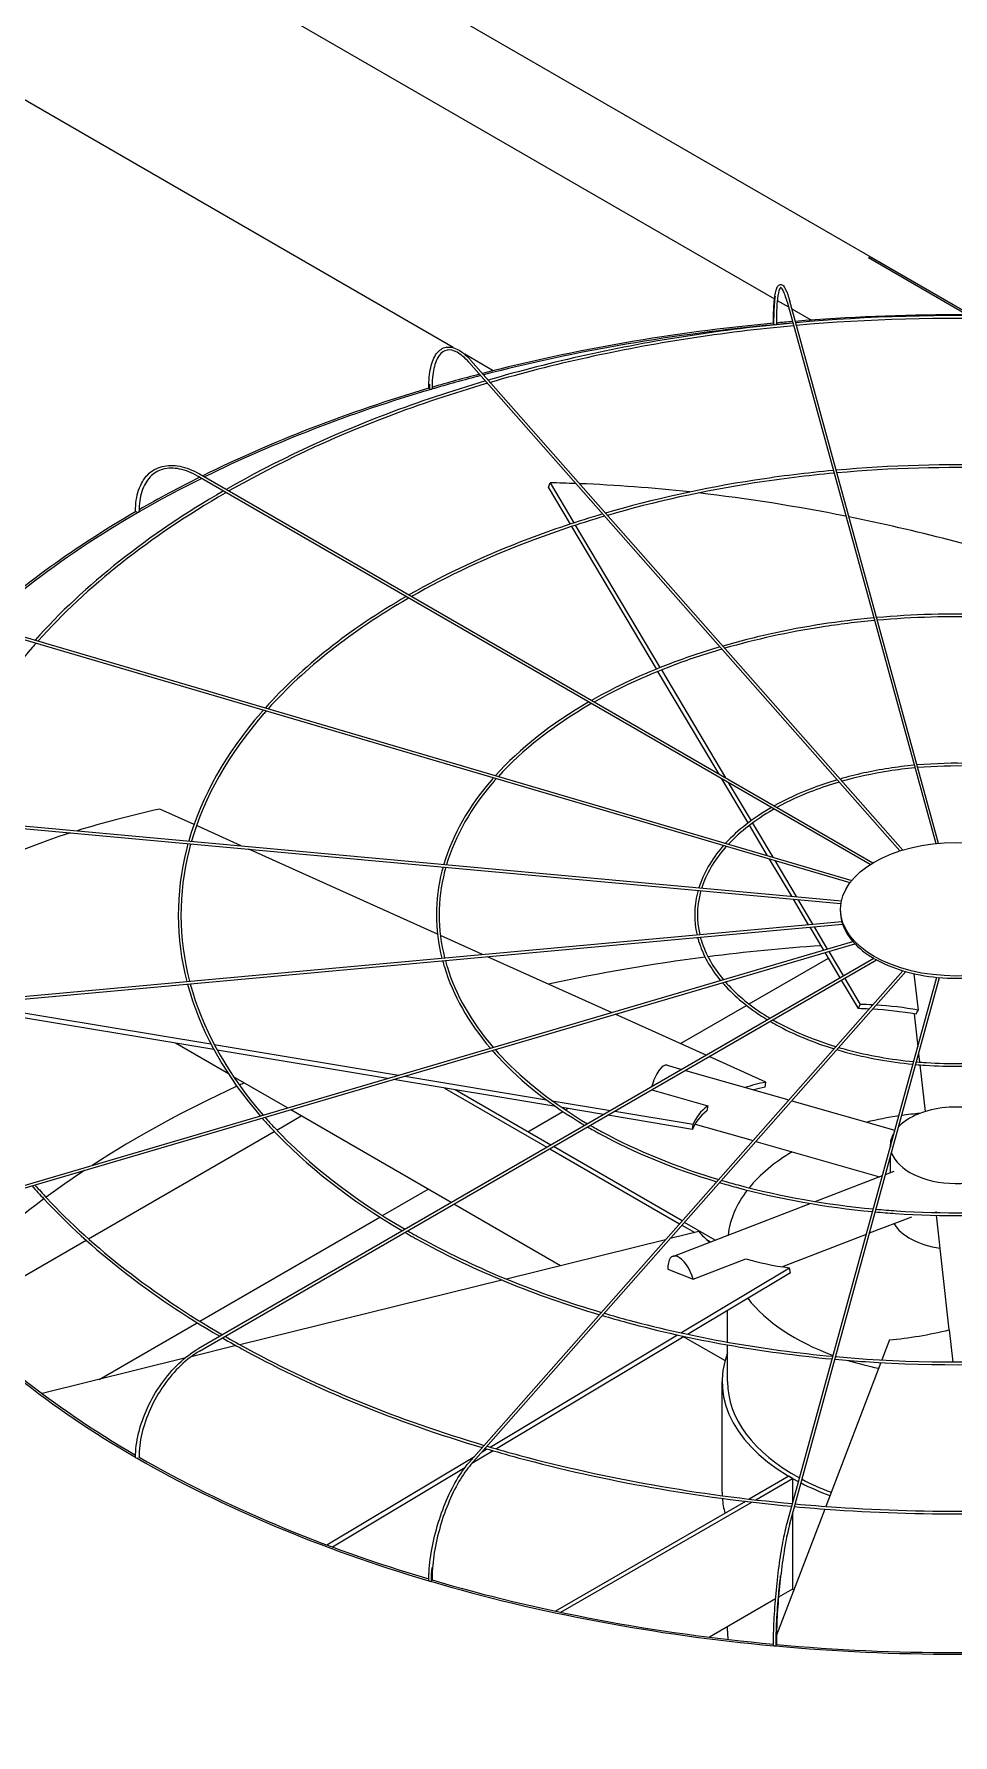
# Model space of a CAD drawing. Header units: millimetres. Extents: x -312439 to 477422, y -331570 to 212570.
# Drawn here: x 396200.3 to 396408.2, y 106368.8 to 106753.4 of the extents above; entities that cross this region are included whole.
import ezdxf

# ---------------------------------------------------------------- set-up
doc = ezdxf.new("R2010")
doc.units = ezdxf.units.MM

msp = doc.modelspace()

# ---------------------------------------------------------------- linework, layer by layer
at = {"color": 3, "linetype": 'Continuous', "lineweight": 0, "extrusion": (0, 0.816497, 0.57735)}
for p, q in [((396412.19, 106689.881), (396166.255, 106831.871)), ((396166.275, 106809.857), (396367.788, 106693.513)), ((396295.085, 106682.482), (396166.275, 106756.85))]:
    msp.add_line(p, q, dxfattribs=at)
at = {"color": 0, "linetype": 'Continuous', "lineweight": 0, "extrusion": (0, 0.816497, 0.57735)}
for p, q in [((396389.02, 106702.758), (396389.453, 106703.008)), ((396411.314, 106689.886), (396389.02, 106702.758)), ((396389.453, 106703.008), (396412.19, 106689.881)), ((396368.409, 106693.155), (396370.961, 106691.681)), ((396370.651, 106692.811), (396404.244, 106570.356)), ((396404.863, 106570.416), (396371.241, 106692.973)), ((396371.715, 106691.246), (396376.122, 106688.701)), ((396304.115, 106677.268), (396297.693, 106680.976)), ((396298.643, 106679.169), (396396.143, 106568.691)), ((396299.102, 106679.575), (396396.784, 106568.89)), ((396237.716, 106653.92), (396390.033, 106565.979)), ((396389.442, 106565.614), (396237.41, 106653.389)), ((396316.642, 106650.947), (396317.013, 106651.913)), ((396321.605, 106642.606), (396316.642, 106650.947)), ((396317.013, 106651.913), (396322.396, 106642.865)), ((396341.106, 106609.831), (396321.926, 106642.067)), ((396322.717, 106642.326), (396341.868, 106610.139)), ((396384.863, 106561.503), (396192.933, 106617.964)), ((396193.105, 106618.551), (396385.272, 106562.021)), ((396355.248, 106586.063), (396341.422, 106609.299)), ((396342.185, 106609.607), (396356.688, 106585.231)), ((396361.813, 106575.028), (396355.889, 106584.985)), ((396357.329, 106584.154), (396362.468, 106575.517)), ((396169.629, 106576.951), (396382.928, 106557.446)), ((396236.453, 106574.666), (396228.695, 106578.157)), ((396169.573, 106576.341), (396382.813, 106556.841)), ((396247.121, 106569.865), (396237.014, 106574.414)), ((396366.217, 106567.626), (396362.129, 106574.498)), ((396362.783, 106574.988), (396367.364, 106567.289)), ((396291.55, 106549.868), (396248.836, 106569.093)), ((396371.662, 106558.476), (396366.678, 106566.852)), ((396367.824, 106566.515), (396372.662, 106558.385)), ((396375.498, 106552.028), (396372.049, 106557.826)), ((396373.049, 106557.734), (396376.395, 106552.11)), ((396382.711, 106555.007), (396382.711, 106555.507)), ((396169.573, 106533.197), (396383.014, 106552.715)), ((396169.629, 106532.588), (396383.195, 106552.117)), ((396378.915, 106546.286), (396375.845, 106551.445)), ((396376.742, 106551.527), (396379.72, 106546.523)), ((396192.933, 106491.575), (396385.502, 106548.224)), ((396193.105, 106490.987), (396385.962, 106547.72)), ((396301.738, 106545.283), (396292.201, 106549.575)), ((396380.043, 106545.979), (396383.356, 106540.411)), ((396390.264, 106544.399), (396237.41, 106456.149)), ((396237.716, 106455.619), (396390.883, 106544.049)), ((396330.896, 106532.16), (396302.874, 106544.772)), ((396362.016, 106534.11), (396379.986, 106544.485)), ((396382.652, 106540.005), (396379.238, 106545.743)), ((396298.643, 106430.369), (396396.819, 106541.614)), ((396299.102, 106429.964), (396397.47, 106541.426)), ((396370.651, 106416.727), (396404.504, 106540.132)), ((396371.241, 106416.565), (396405.124, 106540.076)), ((396386.796, 106533.039), (396382.965, 106539.478)), ((396383.669, 106539.885), (396387.167, 106534.006)), ((396400.32, 106532.731), (396399.407, 106540.94)), ((396240.958, 106523.781), (396181.526, 106533.676)), ((396186.072, 106534.091), (396240.276, 106525.067)), ((396352.345, 106522.507), (396331.754, 106531.774)), ((396346.486, 106525.144), (396361.442, 106533.779)), ((396386.796, 106533.039), (396387.167, 106534.006)), ((396399.376, 106531.86), (396400.201, 106524.443)), ((396244.222, 106518.318), (396232.249, 106525.231)), ((396241.033, 106524.941), (396282.748, 106517.996)), ((396280.202, 106517.247), (396241.726, 106523.653)), ((396400.384, 106522.796), (396400.588, 106520.955)), ((396343.466, 106520.268), (396346.812, 106519.312)), ((396347.631, 106519.078), (396371.031, 106512.393)), ((396365.817, 106516.443), (396353.033, 106522.197)), ((396400.657, 106520.335), (396401.832, 106509.769)), ((396257.596, 106510.597), (396245.414, 106517.63)), ((396318.282, 106510.907), (396281.588, 106517.016)), ((396284.134, 106517.765), (396316.163, 106512.433)), ((396293.104, 106515.099), (396316.309, 106501.702)), ((396365.653, 106515.298), (396365.817, 106516.443)), ((396317.175, 106502.202), (396295.538, 106514.694)), ((396317.506, 106512.209), (396330.703, 106510.012)), ((396340.063, 106514.708), (396352.685, 106511.102)), ((396371.684, 106512.207), (396395.015, 106505.541)), ((396255.153, 106505.597), (396260.704, 106508.802)), ((396294.656, 106489.2), (396258.328, 106510.174)), ((396311.962, 106505.212), (396319.905, 106509.797)), ((396329.127, 106509.102), (396319.706, 106510.67)), ((396320.497, 106510.139), (396321.034, 106510.449)), ((396349.238, 106505.754), (396330.078, 106508.944)), ((396331.654, 106509.854), (396349.402, 106506.899)), ((396212.586, 106481.021), (396254.607, 106505.282)), ((396349.238, 106505.754), (396349.402, 106506.899)), ((396349.803, 106506.96), (396362.928, 106503.211)), ((396316.922, 106501.348), (396346.31, 106484.381)), ((396346.894, 106485.043), (396317.788, 106501.848)), ((396363.58, 106503.024), (396391.535, 106495.038)), ((396393.97, 106502.16), (396393.97, 106501.731)), ((396392.915, 106495.569), (396394.859, 106496.317)), ((396393.97, 106499.416), (396393.97, 106495.975)), ((396279.115, 106486.247), (396289.443, 106492.21)), ((396376.976, 106489.438), (396392.205, 106495.296)), ((396319.37, 106474.931), (396295.268, 106488.846)), ((396344.752, 106477.043), (396375.849, 106489.005)), ((396237.778, 106462.381), (396278.517, 106485.902)), ((396354.354, 106480.737), (396347.436, 106484.731)), ((396389.282, 106482.327), (396398.828, 106485.999)), ((396404.371, 106486.936), (396404.344, 106487.178)), ((396407.319, 106460.421), (396404.439, 106486.322)), ((396181.998, 106463.361), (396212.028, 106480.699)), ((396343.136, 106480.785), (396307.12, 106471.914)), ((396350.66, 106482.638), (396344.18, 106481.042)), ((396346.851, 106484.068), (396349.726, 106482.408)), ((396352.361, 106480.887), (396353.314, 106480.337)), ((396369.455, 106474.7), (396388.572, 106482.054)), ((396343.683, 106474.15), (396349.379, 106471.881)), ((396346.59, 106459.743), (396371.181, 106474.463)), ((396371.387, 106473.332), (396348.13, 106459.41)), ((396349.379, 106471.881), (396361.311, 106476.471)), ((396371.387, 106473.332), (396371.181, 106474.463)), ((396306.115, 106471.666), (396246.846, 106457.067)), ((396214.977, 106449.217), (396237.176, 106462.034)), ((396357.146, 106457.65), (396357.146, 106464.807)), ((396303.447, 106433.919), (396345.824, 106459.285)), ((396347.359, 106458.949), (396304.861, 106433.511)), ((396356.561, 106453.459), (396347.208, 106458.859)), ((396393.788, 106458.157), (396392.049, 106453.619)), ((396407.319, 106460.421), (396408.127, 106453.155)), ((396234.334, 106453.985), (396202.074, 106446.039)), ((396245.973, 106456.852), (396235.78, 106454.341)), ((396357.146, 106448.718), (396357.146, 106457.028)), ((396391.819, 106453.018), (396379.364, 106420.51)), ((396355.921, 106423.715), (396355.921, 106448.718)), ((396266.504, 106411.806), (396299.904, 106431.798)), ((396304.142, 106433.08), (396299.289, 106430.175)), ((396301.636, 106432.835), (396302.731, 106433.49)), ((396297.716, 106429.234), (396267.796, 106411.325)), ((396371.021, 106427.322), (396362.079, 106422.16)), ((396363.522, 106421.992), (396371.887, 106426.822)), ((396371.887, 106426.822), (396371.021, 106427.322)), ((396371.887, 106426.822), (396371.887, 106421.233)), ((396361.193, 106421.648), (396318.207, 106396.83)), ((396319.475, 106396.562), (396362.631, 106421.478)), ((396379.136, 106419.913), (396368.214, 106391.406)), ((396371.887, 106418.918), (396371.887, 106401.819)), ((396371.887, 106401.819), (396368.684, 106399.969)), ((396368.018, 106399.585), (396353.048, 106390.942)), ((396357.146, 106392.322), (396357.146, 106393.308)), ((396367.536, 106389.636), (396367.433, 106389.368))]:
    msp.add_line(p, q, dxfattribs=at)
at = {"color": 0, "linetype": 'Continuous', "lineweight": 0}
for centre, major_axis, ratio, start_param, end_param in [((396408.946, 106538.496), (-262.225, 0), 0.5773503, 4.8542575, 4.8684283), ((396408.946, 106538.496), (-262.225, 0), 0.5773503, 4.5737285, 4.8518651), ((396408.946, 106538.496), (-262.225, 0), 0.5773503, 4.8709744, 5.1337903), ((396408.946, 106538.496), (-261.613, 0), 0.5773503, 4.8702538, 5.1336735), ((396367.84, 106688.003), (0.306, 0), 0.5773503, 3.1415927, 3.7072911), ((396367.888, 106687.829), (0.306, 0.001), 0.5647458, 3.2969897, 4.867786), ((396367.888, 106687.829), (0.306, 0.001), 0.5647458, 4.867786, 6.2831853), ((396408.946, 106538.496), (-261.613, 0), 0.5773503, 4.8601846, 4.8693633), ((396408.946, 106538.496), (-262.225, 0), 0.5773503, 5.1849758, 5.420347), ((396408.946, 106538.496), (-261.613, 0), 0.5773503, 5.183912, 5.4201653), ((396289.859, 106673.375), (0.306, 0), 0.5773503, 3.1415927, 4.134446), ((396289.998, 106673.217), (0.306, 0.003), 0.5659728, 3.6079382, 5.1787345), ((396289.998, 106673.217), (0.306, 0.003), 0.5659728, 5.1787345, 6.2831853), ((396408.946, 106538.496), (-261.613, 0), 0.5773503, 5.1364588, 5.1836819), ((396408.946, 106538.496), (-262.225, 0), 0.5773503, 5.1365691, 5.1818933), ((396408.946, 106538.496), (-261.613, 0), 0.5773503, 5.4234857, 5.718128), ((396408.946, 106538.496), (-262.225, 0), 0.5773503, 5.4236595, 5.4949761), ((396409.316, 106496.78), (-236.033, 90.421), 0.5343599, 5.2814302, 5.3074736), ((396409.316, 106496.78), (-236.033, 90.421), 0.5343599, 5.1688261, 5.2776752), ((396409.316, 106496.78), (-236.033, 90.421), 0.5343599, 5.0198116, 5.1604272), ((396408.946, 106538.496), (-262.225, 0), 0.5773503, 5.4989549, 5.7196003), ((396223.524, 106645.549), (0.306, 0), 0.5773503, 3.1415927, 4.450555), ((396223.741, 106645.424), (0.306, 0.004), 0.5683066, 3.9193388, 5.4901351), ((396223.741, 106645.424), (0.306, 0.004), 0.5683066, 5.4901351, 6.2831853), ((396409.316, 106496.78), (-236.033, 90.421), 0.5343599, 4.8289255, 5.0170065), ((396409.11, 106496.958), (-250.189, 35.961), 0.3284711, 5.5638228, 5.6785471), ((396409.11, 106496.958), (-250.189, 35.961), 0.3284711, 5.6885713, 5.965771), ((396408.837, 106555.007), (-26.126, 0), 0.5773503, 0, 0.1535113), ((396408.837, 106555.007), (-26.126, 0), 0.5773503, 0.160648, 0.4676706), ((396408.946, 106397.256), (-261.613, 0), 0.5773503, 4.8296672, 4.9289778), ((396408.837, 106555.007), (-26.126, 0), 0.5773503, 0.4748072, 0.7818298), ((396408.946, 106397.256), (-261.613, 0), 0.5773503, 4.9315023, 5.0730373), ((396408.837, 106555.007), (-26.126, 0), 0.5773503, 0.7889665, 1.0959891), ((396408.837, 106555.007), (-26.126, 0), 0.5773503, 1.1031258, 1.4101484), ((396408.837, 106555.007), (-26.126, 0), 0.5773503, 1.417285, 1.7243076), ((396408.946, 106495.813), (-56.639, 21.698), 0.5343599, 5.2632147, 5.3074736), ((396409.316, 106496.78), (56.639, -21.698), 0.5343599, 2.113134, 2.1658809), ((396408.946, 106495.813), (-56.639, 21.698), 0.5343599, 5.0728277, 5.2488944), ((396409.316, 106496.78), (56.639, -21.698), 0.5343599, 1.92896, 2.0989228), ((396341.948, 106514.953), (1.518, 5.315), 0.3621096, 0, 1.5955332), ((396408.946, 106397.256), (-261.613, 0), 0.5773503, 5.3840325, 5.5566031), ((396408.946, 106397.256), (-261.613, 0), 0.5773503, 5.3759613, 5.381266), ((396409.11, 106496.958), (-60.036, 8.629), 0.3284711, 5.5638228, 5.6832782), ((396408.946, 106495.813), (-60.036, 8.629), 0.3284711, 5.5638228, 5.6281345), ((396408.946, 106495.813), (-60.036, 8.629), 0.3284711, 5.9809914, 6.2156373), ((396409.11, 106496.958), (-60.036, 8.629), 0.3284711, 5.9787164, 6.2156373), ((396408.946, 106479.848), (-51.8, 0), 0.5773503, 4.9668384, 5.1151413), ((396408.946, 106502.16), (-14.976, 0), 0.5773503, 5.4977871, 5.7722245), ((396408.946, 106479.848), (-51.8, 0), 0.5773503, 4.8725497, 4.9536635), ((396408.946, 106502.16), (-14.976, 0), 0.5773503, 3.6916997, 5.4977871), ((396408.946, 106502.16), (-14.976, 0), 0.5773503, 5.9253681, 6.3268432), ((396408.946, 106479.848), (-51.8, 0), 0.5773503, 5.5125312, 5.8454489), ((396408.946, 106502.16), (-14.976, 0), 0.5773503, 0.1968015, 2.9056449), ((396408.946, 106397.256), (-261.613, 0), 0.5773503, 5.5668053, 5.6187776), ((396408.946, 106479.848), (-51.8, 0), 0.5773503, 5.864801, 6.2160224), ((396408.946, 106397.256), (-261.613, 0), 0.5773503, 5.6218563, 5.7966666), ((396408.946, 106487.253), (-14.976, 0), 0.5773503, 0.3310244, 1.3226651), ((396408.74, 106496.944), (-59.674, -10.853), 0.3443205, 0.1772511, 0.3142745), ((396346.736, 106471.884), (-1.984, 5.159), 0.4527097, 4.5393785, 7.2340672), ((396408.74, 106496.944), (-59.674, -10.853), 0.3443205, 0.5921448, 0.8290657), ((396408.946, 106538.496), (-262.225, 0), 0.5773503, 0.4717795, 0.7837457), ((396408.946, 106538.496), (-261.613, 0), 0.5773503, 0.4715588, 0.781436), ((396408.946, 106479.848), (-51.8, 0), 0.5773503, 0.4237953, 1.0021877), ((396408.575, 106496.752), (-56.425, -22.248), 0.5660586, 1.0925617, 1.3294826), ((396408.946, 106448.718), (-53.025, 0), 0.5773503, 6.0678252, 7.1147249), ((396408.946, 106479.848), (-51.8, 0), 0.5773503, 1.0153625, 1.0203014), ((396408.946, 106479.848), (-51.8, 0), 0.5773503, 1.0757224, 1.2236785), ((396408.946, 106448.718), (-51.8, 0), 0.5773503, 0, 0.8158921), ((396223.524, 106431.568), (0.306, 0), 0.5773503, 3.1415927, 6.0213513), ((396408.946, 106538.496), (-262.225, 0), 0.5773503, 0.7858257, 1.0981183), ((396223.741, 106431.693), (0.306, 0.004), 0.5862544, 5.4898935, 6.2831853), ((396408.946, 106538.496), (-261.613, 0), 0.5773503, 0.7858227, 1.096892), ((396408.946, 106448.718), (-51.8, 0), 0.5773503, 0.8304704, 0.9913861), ((396408.946, 106423.715), (-53.025, 0), 0.5773503, 0, 0.0255506), ((396408.946, 106448.718), (-53.025, 0), 0.5773503, 0.8456372, 1.0001122), ((396408.946, 106423.715), (-53.025, 0), 0.5773503, 0.0459168, 0.1554998), ((396289.859, 106403.743), (-0.306, 0), 0.5773503, 0, 3.1415927), ((396408.946, 106538.496), (-262.225, 0), 0.5773503, 1.0998851, 1.4125333), ((396289.998, 106403.9), (-0.306, -0.003), 0.5885883, 2.6652649, 3.1415927), ((396408.946, 106538.496), (-261.613, 0), 0.5773503, 1.1000981, 1.4118355), ((396408.946, 106423.715), (-53.025, 0), 0.5773503, 0.7969487, 0.8037884), ((396408.946, 106392.322), (-51.8, 0), 0.5773503, 0, 0.0632109), ((396367.84, 106389.114), (-0.306, 0), 0.5773503, 0, 3.1415927), ((396408.946, 106538.496), (-262.225, 0), 0.5773503, 1.4139544, 1.727034), ((396367.888, 106389.289), (-0.306, -0.001), 0.5898153, 2.9827557, 3.1415927), ((396408.946, 106538.496), (-261.613, 0), 0.5773503, 1.41439, 1.726367)]:
    msp.add_ellipse(centre, major_axis=major_axis, ratio=ratio, start_param=start_param, end_param=end_param, dxfattribs=at)
msp.add_ellipse((396408.837, 106555.507), major_axis=(-26.126, 0), ratio=0.5773503, dxfattribs=at)
at = {"color": 3, "linetype": 'Continuous', "lineweight": 0}
msp.add_ellipse((396408.946, 106397.756), major_axis=(-262.225, 0), ratio=0.5773503, start_param=0, end_param=2.3561945, dxfattribs=at)
at = {"color": 0, "linetype": 'Continuous', "lineweight": 0}
for points, knots in [([(396367.534, 106688.003), (396367.534, 106689.707), (396367.586, 106691.224), (396367.788, 106693.743), (396367.938, 106694.742), (396368.34, 106696.164), (396368.565, 106696.679), (396369.35, 106696.794), (396369.599, 106696.647), (396370.15, 106696.061), (396370.457, 106695.407), (396370.937, 106694.025), (396371.089, 106693.527), (396371.241, 106692.973)], [4.712389, 4.712389, 4.712389, 4.712389, 5.0265482, 5.0265482, 5.3407075, 5.3407075, 5.6548668, 5.6548668, 5.8236028, 5.8236028, 6.1377621, 6.1377621, 6.2831853, 6.2831853, 6.2831853, 6.2831853]), ([(396370.651, 106692.811), (396370.332, 106693.972), (396370.013, 106694.863), (396369.457, 106695.944), (396369.208, 106696.094), (396369.181, 106696.094), (396368.976, 106695.945), (396368.624, 106694.78), (396368.48, 106693.93), (396368.269, 106691.687), (396368.207, 106690.257), (396368.194, 106688.369), (396368.194, 106688.101), (396368.194, 106687.83)], [0, 0, 0, 0, 0.3152669, 0.3152669, 0.6094726, 0.6094726, 0.9267406, 0.9267406, 1.2208373, 1.2208373, 1.5356304, 1.5356304, 1.5863402, 1.5863402, 1.5863402, 1.5863402]), ([(396367.916, 106694.139), (396367.907, 106694.079), (396367.898, 106694.017), (396367.746, 106692.93), (396367.652, 106691.627), (396367.589, 106689.389), (396367.58, 106688.629), (396367.582, 106687.829)], [1.10131175, 1.10131175, 1.10131175, 1.10131175, 1.12076762, 1.12076762, 1.43803566, 1.43803566, 1.5863026, 1.5863026, 1.5863026, 1.5863026]), ([(396445.095, 106688.093), (396437.6, 106688.771), (396430.048, 106689.239), (396405.82, 106690.054), (396389.062, 106689.584), (396372.58, 106688.093)], [5.342386, 5.342386, 5.342386, 5.342386, 5.43953692, 5.43953692, 5.65318828, 5.65318828, 5.65318828, 5.65318828]), ([(396444.93, 106687.493), (396437.412, 106688.171), (396429.836, 106688.637), (396405.718, 106689.436), (396389.095, 106688.967), (396372.745, 106687.493)], [5.34285963, 5.34285963, 5.34285963, 5.34285963, 5.44045758, 5.44045758, 5.65271466, 5.65271466, 5.65271466, 5.65271466]), ([(396371.961, 106688.037), (396363.954, 106687.3), (396356.013, 106686.323), (396332.586, 106682.697), (396317.424, 106679.349), (396303.018, 106675.138)], [5.65586592, 5.65586592, 5.65586592, 5.65586592, 5.75969853, 5.75969853, 5.96646224, 5.96646224, 5.96646224, 5.96646224]), ([(396372.125, 106687.437), (396364.048, 106686.696), (396356.038, 106685.71), (396332.717, 106682.092), (396317.721, 106678.784), (396303.465, 106674.63)], [5.65539644, 5.65539644, 5.65539644, 5.65539644, 5.76029586, 5.76029586, 5.96514032, 5.96514032, 5.96514032, 5.96514032]), ([(396289.553, 106673.375), (396289.553, 106675.09), (396289.703, 106676.639), (396290.3, 106679.265), (396290.745, 106680.343), (396291.925, 106681.928), (396292.674, 106682.434), (396294.315, 106682.718), (396295.174, 106682.545), (396296.987, 106681.625), (396297.952, 106680.839), (396298.976, 106679.716), (396299.039, 106679.646), (396299.102, 106679.575)], [4.712389, 4.712389, 4.712389, 4.712389, 5.0265482, 5.0265482, 5.3407075, 5.3407075, 5.6548668, 5.6548668, 5.9484515, 5.9484515, 6.2626108, 6.2626108, 6.2831853, 6.2831853, 6.2831853, 6.2831853]), ([(396298.643, 106679.169), (396297.729, 106680.205), (396296.821, 106680.971), (396295.138, 106681.893), (396294.372, 106682.049), (396293.03, 106681.814), (396292.433, 106681.42), (396291.406, 106680.022), (396290.99, 106679.017), (396290.437, 106676.514), (396290.298, 106675.023), (396290.304, 106673.316), (396290.304, 106673.268), (396290.304, 106673.22)], [0, 0, 0, 0, 0.3146448, 0.3146448, 0.6289116, 0.6289116, 0.9461796, 0.9461796, 1.2634477, 1.2634477, 1.5772832, 1.5772832, 1.5863402, 1.5863402, 1.5863402, 1.5863402]), ([(396302.369, 106674.947), (396294.695, 106672.687), (396287.238, 106670.182), (396267.005, 106662.494), (396254.828, 106656.786), (396243.751, 106650.435)], [5.96956861, 5.96956861, 5.96956861, 5.96956861, 6.07987049, 6.07987049, 6.27966483, 6.27966483, 6.27966483, 6.27966483]), ([(396302.816, 106674.44), (396295.043, 106672.158), (396287.492, 106669.625), (396267.341, 106661.964), (396255.315, 106656.335), (396244.365, 106650.081)], [5.96825255, 5.96825255, 5.96825255, 5.96825255, 6.08012371, 6.08012371, 6.27780239, 6.27780239, 6.27780239, 6.27780239]), ([(396289.701, 106674.229), (396289.696, 106674.025), (396289.692, 106673.818), (396289.691, 106673.479), (396289.691, 106673.348), (396289.692, 106673.216)], [7.805980691, 7.805980691, 7.805980691, 7.805980691, 7.845140151, 7.845140151, 7.869416781, 7.869416781, 7.869416781, 7.869416781]), ([(396223.218, 106645.549), (396223.218, 106647.275), (396223.454, 106648.87), (396224.388, 106651.649), (396225.086, 106652.833), (396226.885, 106654.653), (396227.984, 106655.289), (396230.451, 106655.94), (396231.818, 106655.957), (396234.683, 106655.388), (396236.182, 106654.8), (396237.69, 106653.935), (396237.703, 106653.927), (396237.716, 106653.92)], [0, 0, 0, 0, 0.3141593, 0.3141593, 0.6283185, 0.6283185, 0.9411039, 0.9411039, 1.2538555, 1.2538555, 1.5680148, 1.5680148, 1.5707963, 1.5707963, 1.5707963, 1.5707963]), ([(396237.41, 106653.389), (396235.972, 106654.219), (396234.541, 106654.78), (396231.841, 106655.315), (396230.574, 106655.29), (396228.323, 106654.676), (396227.337, 106654.089), (396225.714, 106652.395), (396225.078, 106651.287), (396224.233, 106648.639), (396224.025, 106647.102), (396224.047, 106645.428)], [4.712389, 4.712389, 4.712389, 4.712389, 5.029657, 5.029657, 5.3469251, 5.3469251, 5.6641931, 5.6641931, 5.9814611, 5.9814611, 6.2987292, 6.2987292, 6.2987292, 6.2987292]), ([(396381.103, 106654.709), (396375.118, 106654.157), (396369.182, 106653.426), (396351.666, 106650.716), (396340.328, 106648.216), (396329.551, 106645.073)], [5.65618024, 5.65618024, 5.65618024, 5.65618024, 5.75959703, 5.75959703, 5.96555925, 5.96555925, 5.96555925, 5.96555925]), ([(396381.268, 106654.109), (396375.212, 106653.553), (396369.207, 106652.813), (396351.797, 106650.111), (396340.625, 106647.651), (396329.998, 106644.565)], [5.6555551, 5.6555551, 5.6555551, 5.6555551, 5.760393, 5.760393, 5.9637948, 5.9637948, 5.9637948, 5.9637948]), ([(396435.952, 106654.765), (396430.368, 106655.268), (396424.742, 106655.616), (396406.625, 106656.228), (396394.071, 106655.878), (396381.723, 106654.765)], [5.34296141, 5.34296141, 5.34296141, 5.34296141, 5.43938168, 5.43938168, 5.65261288, 5.65261288, 5.65261288, 5.65261288]), ([(396435.787, 106654.165), (396430.18, 106654.668), (396424.531, 106655.014), (396406.522, 106655.609), (396394.104, 106655.261), (396381.888, 106654.165)], [5.34359392, 5.34359392, 5.34359392, 5.34359392, 5.44060854, 5.44060854, 5.65198037, 5.65198037, 5.65198037, 5.65198037]), ([(396328.902, 106644.883), (396323.151, 106643.188), (396317.562, 106641.311), (396302.441, 106635.566), (396293.351, 106631.31), (396285.075, 106626.577)], [5.96969757, 5.96969757, 5.96969757, 5.96969757, 6.07982614, 6.07982614, 6.27841616, 6.27841616, 6.27841616, 6.27841616]), ([(396329.349, 106644.376), (396323.499, 106642.659), (396317.816, 106640.753), (396302.777, 106635.035), (396293.838, 106630.859), (396285.689, 106626.223)], [5.96794353, 5.96794353, 5.96794353, 5.96794353, 6.08016355, 6.08016355, 6.27592849, 6.27592849, 6.27592849, 6.27592849]), ([(396390.243, 106621.392), (396386.28, 106621.025), (396382.35, 106620.54), (396370.743, 106618.746), (396363.225, 106617.094), (396356.075, 106615.017)], [5.65683386, 5.65683386, 5.65683386, 5.65683386, 5.75939254, 5.75939254, 5.96383461, 5.96383461, 5.96383461, 5.96383461]), ([(396390.408, 106620.792), (396386.374, 106620.421), (396382.375, 106619.927), (396370.874, 106618.141), (396363.522, 106616.528), (396356.524, 106614.509)], [5.65589869, 5.65589869, 5.65589869, 5.65589869, 5.76058509, 5.76058509, 5.96118261, 5.96118261, 5.96118261, 5.96118261]), ([(396426.812, 106621.448), (396423.138, 106621.777), (396419.438, 106622.005), (396407.428, 106622.412), (396399.078, 106622.183), (396390.863, 106621.448)], [5.34408303, 5.34408303, 5.34408303, 5.34408303, 5.43906993, 5.43906993, 5.65149126, 5.65149126, 5.65149126, 5.65149126]), ([(396426.647, 106620.848), (396422.95, 106621.177), (396419.226, 106621.403), (396407.326, 106621.794), (396399.111, 106621.567), (396391.028, 106620.848)], [5.34503474, 5.34503474, 5.34503474, 5.34503474, 5.44090812, 5.44090812, 5.65053954, 5.65053954, 5.65053954, 5.65053954]), ([(396200.722, 106615.672), (396200.449, 106615.365), (396200.179, 106615.057), (396189.347, 106602.611), (396181.993, 106589.555), (396178.172, 106576.169)], [0.31209175, 0.31209175, 0.31209175, 0.31209175, 0.31977769, 0.31977769, 0.62202139, 0.62202139, 0.62202139, 0.62202139]), ([(396355.426, 106614.827), (396351.602, 106613.699), (396347.884, 106612.45), (396337.873, 106608.647), (396331.866, 106605.842), (396326.389, 106602.725)], [5.97003164, 5.97003164, 5.97003164, 5.97003164, 6.07973571, 6.07973571, 6.27604568, 6.27604568, 6.27604568, 6.27604568]), ([(396355.874, 106614.32), (396351.949, 106613.17), (396348.138, 106611.893), (396338.209, 106608.117), (396332.353, 106605.391), (396327.004, 106602.369)], [5.96740299, 5.96740299, 5.96740299, 5.96740299, 6.08024114, 6.08024114, 6.27230164, 6.27230164, 6.27230164, 6.27230164]), ([(396252.139, 106600.547), (396251.963, 106600.347), (396251.787, 106600.147), (396243.693, 106590.835), (396238.158, 106581.023), (396235.262, 106570.949)], [0.31368489, 0.31368489, 0.31368489, 0.31368489, 0.32029533, 0.32029533, 0.62093354, 0.62093354, 0.62093354, 0.62093354]), ([(396252.788, 106600.356), (396252.564, 106600.104), (396252.342, 106599.851), (396244.256, 106590.562), (396238.765, 106580.85), (396235.883, 106570.892)], [0.31130083, 0.31130083, 0.31130083, 0.31130083, 0.31970361, 0.31970361, 0.61980435, 0.61980435, 0.61980435, 0.61980435]), ([(396417.672, 106588.131), (396415.909, 106588.285), (396414.134, 106588.393), (396408.233, 106588.597), (396404.085, 106588.488), (396400.003, 106588.131)], [5.34742678, 5.34742678, 5.34742678, 5.34742678, 5.43812478, 5.43812478, 5.64814751, 5.64814751, 5.64814751, 5.64814751]), ([(396304.197, 106585.233), (396304.072, 106585.091), (396303.948, 106584.95), (396298.599, 106578.794), (396294.925, 106572.322), (396292.97, 106565.672)], [0.31344956, 0.31344956, 0.31344956, 0.31344956, 0.32044212, 0.32044212, 0.61727915, 0.61727915, 0.61727915, 0.61727915]), ([(396304.846, 106585.042), (396304.674, 106584.848), (396304.503, 106584.654), (396299.163, 106578.522), (396295.533, 106572.149), (396293.592, 106565.615)], [0.30986952, 0.30986952, 0.30986952, 0.30986952, 0.31955549, 0.31955549, 0.6155298, 0.6155298, 0.6155298, 0.6155298]), ([(396381.951, 106584.772), (396380.052, 106584.21), (396378.206, 106583.589), (396373.306, 106581.729), (396370.382, 106580.374), (396367.704, 106578.871)], [5.97102709, 5.97102709, 5.97102709, 5.97102709, 6.0794509, 6.0794509, 6.26898955, 6.26898955, 6.26898955, 6.26898955]), ([(396399.383, 106588.075), (396397.443, 106587.893), (396395.518, 106587.655), (396389.821, 106586.776), (396386.124, 106585.971), (396382.601, 106584.961)], [5.65878241, 5.65878241, 5.65878241, 5.65878241, 5.75876753, 5.75876753, 5.95869527, 5.95869527, 5.95869527, 5.95869527]), ([(396399.548, 106587.475), (396397.537, 106587.289), (396395.543, 106587.042), (396389.952, 106586.172), (396386.421, 106585.405), (396383.05, 106584.452)], [5.65692719, 5.65692719, 5.65692719, 5.65692719, 5.76114351, 5.76114351, 5.95335964, 5.95335964, 5.95335964, 5.95335964]), ([(396417.507, 106587.531), (396415.721, 106587.685), (396413.922, 106587.791), (396408.13, 106587.979), (396404.118, 106587.872), (396400.167, 106587.531)], [5.34934775, 5.34934775, 5.34934775, 5.34934775, 5.44178794, 5.44178794, 5.64622654, 5.64622654, 5.64622654, 5.64622654]), ([(396382.398, 106584.265), (396380.4, 106583.682), (396378.46, 106583.032), (396373.642, 106581.199), (396370.87, 106579.923), (396368.322, 106578.514)], [5.96578422, 5.96578422, 5.96578422, 5.96578422, 6.08045705, 6.08045705, 6.26142742, 6.26142742, 6.26142742, 6.26142742]), ([(396235.092, 106570.349), (396234.967, 106569.898), (396234.848, 106569.446), (396232.236, 106559.121), (396232.267, 106549.031), (396234.826, 106539.164)], [0.62689443, 0.62689443, 0.62689443, 0.62689443, 0.64035432, 0.64035432, 0.93404611, 0.93404611, 0.93404611, 0.93404611]), ([(396235.712, 106570.293), (396235.584, 106569.834), (396235.462, 106569.374), (396232.845, 106559.084), (396232.879, 106549.046), (396235.444, 106539.221)], [0.62582334, 0.62582334, 0.62582334, 0.62582334, 0.63964072, 0.63964072, 0.93502054, 0.93502054, 0.93502054, 0.93502054]), ([(396356.254, 106569.919), (396356.181, 106569.836), (396356.108, 106569.753), (396353.505, 106566.754), (396351.694, 106563.62), (396350.684, 106560.394)], [0.31275087, 0.31275087, 0.31275087, 0.31275087, 0.32087906, 0.32087906, 0.60646372, 0.60646372, 0.60646372, 0.60646372]), ([(396356.905, 106569.727), (396356.783, 106569.593), (396356.663, 106569.457), (396354.07, 106566.483), (396352.304, 106563.447), (396351.308, 106560.337)], [0.30556743, 0.30556743, 0.30556743, 0.30556743, 0.31911145, 0.31911145, 0.60263629, 0.60263629, 0.60263629, 0.60263629]), ([(396292.799, 106565.073), (396292.709, 106564.751), (396292.624, 106564.429), (396290.898, 106557.599), (396290.896, 106550.949), (396292.536, 106544.442)], [0.62618978, 0.62618978, 0.62618978, 0.62618978, 0.64052907, 0.64052907, 0.92987427, 0.92987427, 0.92987427, 0.92987427]), ([(396293.419, 106565.016), (396293.326, 106564.687), (396293.238, 106564.357), (396291.508, 106557.562), (396291.508, 106550.964), (396293.153, 106544.498)], [0.62457061, 0.62457061, 0.62457061, 0.62457061, 0.6394598, 0.6394598, 0.93127617, 0.93127617, 0.93127617, 0.93127617]), ([(396350.506, 106559.796), (396350.451, 106559.604), (396350.4, 106559.412), (396349.561, 106556.077), (396349.527, 106552.867), (396350.251, 106549.719)], [0.62410482, 0.62410482, 0.62410482, 0.62410482, 0.64104385, 0.64104385, 0.91753144, 0.91753144, 0.91753144, 0.91753144]), ([(396351.126, 106559.739), (396351.069, 106559.54), (396351.015, 106559.34), (396350.171, 106556.04), (396350.139, 106552.881), (396350.867, 106549.776)], [0.62079185, 0.62079185, 0.62079185, 0.62079185, 0.63891194, 0.63891194, 0.91997787, 0.91997787, 0.91997787, 0.91997787]), ([(396350.399, 106549.118), (396350.468, 106548.854), (396350.542, 106548.59), (396351.557, 106545.238), (396353.225, 106542.231), (396355.558, 106539.415)], [0.93516687, 0.93516687, 0.93516687, 0.93516687, 0.95843835, 0.95843835, 1.2316048, 1.2316048, 1.2316048, 1.2316048]), ([(396351.018, 106549.174), (396351.086, 106548.916), (396351.16, 106548.658), (396352.177, 106545.362), (396353.849, 106542.392), (396356.199, 106539.603)], [0.93813971, 0.93813971, 0.93813971, 0.93813971, 0.96156851, 0.96156851, 1.23828559, 1.23828559, 1.23828559, 1.23828559]), ([(396292.692, 106543.841), (396292.815, 106543.382), (396292.946, 106542.924), (396295.023, 106536.093), (396298.542, 106529.887), (396303.492, 106524.099)], [0.93878416, 0.93878416, 0.93878416, 0.93878416, 0.9592157, 0.9592157, 1.24402203, 1.24402203, 1.24402203, 1.24402203]), ([(396293.311, 106543.897), (396293.433, 106543.445), (396293.564, 106542.992), (396295.643, 106536.218), (396299.166, 106530.05), (396304.137, 106524.288)], [0.94031776, 0.94031776, 0.94031776, 0.94031776, 0.96078603, 0.96078603, 1.24747633, 1.24747633, 1.24747633, 1.24747633]), ([(396234.985, 106538.564), (396235.162, 106537.911), (396235.349, 106537.258), (396238.489, 106526.948), (396243.861, 106517.545), (396251.432, 106508.784)], [0.94000678, 0.94000678, 0.94000678, 0.94000678, 0.95947637, 0.95947637, 1.24820492, 1.24820492, 1.24820492, 1.24820492]), ([(396235.604, 106538.621), (396235.78, 106537.973), (396235.967, 106537.327), (396239.109, 106527.074), (396244.486, 106517.708), (396252.078, 106508.974)], [0.94103976, 0.94103976, 0.94103976, 0.94103976, 0.9605244, 0.9605244, 1.25053309, 1.25053309, 1.25053309, 1.25053309]), ([(396355.991, 106538.904), (396356.237, 106538.619), (396356.49, 106538.336), (396359.296, 106535.304), (396362.491, 106532.761), (396366.216, 106530.515)], [1.24820371, 1.24820371, 1.24820371, 1.24820371, 1.27608724, 1.27608724, 1.54927756, 1.54927756, 1.54927756, 1.54927756]), ([(396356.638, 106539.094), (396356.89, 106538.807), (396357.15, 106538.522), (396359.948, 106535.554), (396363.122, 106533.065), (396366.823, 106530.866)], [1.2552022, 1.2552022, 1.2552022, 1.2552022, 1.28394226, 1.28394226, 1.55644282, 1.55644282, 1.55644282, 1.55644282]), ([(396367.431, 106530.51), (396367.877, 106530.253), (396368.33, 106530), (396372.646, 106527.666), (396376.998, 106525.883), (396381.687, 106524.468)], [1.5712561, 1.5712561, 1.5712561, 1.5712561, 1.60358263, 1.60358263, 1.87454698, 1.87454698, 1.87454698, 1.87454698]), ([(396399.819, 106531.786), (396399.924, 106532.06), (396400.064, 106532.339), (396400.265, 106532.65), (396400.292, 106532.691), (396400.32, 106532.731)], [0, 0, 0, 0, 1.7008868, 1.7008868, 1.9577529, 1.9577529, 1.9577529, 1.9577529]), ([(396366.82, 106530.157), (396367.269, 106529.894), (396367.726, 106529.635), (396372.09, 106527.241), (396376.494, 106525.414), (396381.242, 106523.963)], [1.5639266, 1.5639266, 1.5639266, 1.5639266, 1.59638594, 1.59638594, 1.86940636, 1.86940636, 1.86940636, 1.86940636]), ([(396303.932, 106523.59), (396304.386, 106523.07), (396304.85, 106522.555), (396310.56, 106516.413), (396317.171, 106511.219), (396324.898, 106506.66)], [1.2523872, 1.2523872, 1.2523872, 1.2523872, 1.27803342, 1.27803342, 1.55997281, 1.55997281, 1.55997281, 1.55997281]), ([(396304.58, 106523.78), (396305.039, 106523.259), (396305.51, 106522.741), (396311.213, 106516.665), (396317.804, 106511.525), (396325.508, 106507.012)], [1.2559207, 1.2559207, 1.2559207, 1.2559207, 1.28197401, 1.28197401, 1.56361702, 1.56361702, 1.56361702, 1.56361702]), ([(396381.887, 106523.769), (396382.509, 106523.584), (396383.136, 106523.406), (396388.635, 106521.916), (396393.812, 106520.984), (396399.111, 106520.472)], [1.88173801, 1.88173801, 1.88173801, 1.88173801, 1.91726722, 1.91726722, 2.19052772, 2.19052772, 2.19052772, 2.19052772]), ([(396382.334, 106524.275), (396382.956, 106524.093), (396383.584, 106523.917), (396388.996, 106522.471), (396394.077, 106521.568), (396399.276, 106521.072)], [1.88697171, 1.88697171, 1.88697171, 1.88697171, 1.922693, 1.922693, 2.19235404, 2.19235404, 2.19235404, 2.19235404]), ([(396399.73, 106520.414), (396400.446, 106520.35), (396401.165, 106520.293), (396407.218, 106519.878), (396412.638, 106519.936), (396417.944, 106520.414)], [2.20116261, 2.20116261, 2.20116261, 2.20116261, 2.23802396, 2.23802396, 2.51122637, 2.51122637, 2.51122637, 2.51122637]), ([(396399.895, 106521.015), (396400.646, 106520.948), (396401.399, 106520.889), (396407.345, 106520.495), (396412.616, 106520.554), (396417.78, 106521.015)], [2.2030547, 2.2030547, 2.2030547, 2.2030547, 2.24193573, 2.24193573, 2.50933428, 2.50933428, 2.50933428, 2.50933428]), ([(396251.874, 106508.275), (396252.534, 106507.522), (396253.211, 106506.774), (396261.825, 106497.523), (396271.853, 106489.679), (396283.583, 106482.807)], [1.25379638, 1.25379638, 1.25379638, 1.25379638, 1.27868669, 1.27868669, 1.5635663, 1.5635663, 1.5635663, 1.5635663]), ([(396252.522, 106508.466), (396253.188, 106507.71), (396253.871, 106506.96), (396262.478, 106497.775), (396272.486, 106489.985), (396284.194, 106483.16)], [1.25615972, 1.25615972, 1.25615972, 1.25615972, 1.28131662, 1.28131662, 1.56600951, 1.56600951, 1.56600951, 1.56600951]), ([(396352.685, 106511.102), (396352.674, 106511.049), (396352.663, 106510.995), (396352.58, 106510.59), (396352.52, 106510.245), (396352.474, 106509.92)], [52.4705624, 52.4705624, 52.4705624, 52.4705624, 52.7274285, 52.7274285, 54.4283153, 54.4283153, 54.4283153, 54.4283153]), ([(396325.506, 106506.304), (396326.358, 106505.809), (396327.223, 106505.321), (396336.038, 106500.504), (396345.024, 106496.812), (396354.715, 106493.906)], [1.56734097, 1.56734097, 1.56734097, 1.56734097, 1.5981909, 1.5981909, 1.87714164, 1.87714164, 1.87714164, 1.87714164]), ([(396326.118, 106506.658), (396326.966, 106506.168), (396327.828, 106505.686), (396336.595, 106500.929), (396345.529, 106497.282), (396355.162, 106494.411)], [1.57102631, 1.57102631, 1.57102631, 1.57102631, 1.60180119, 1.60180119, 1.87974458, 1.87974458, 1.87974458, 1.87974458]), ([(396199.825, 106492.964), (396200.689, 106491.98), (396201.574, 106491.002), (396213.091, 106478.642), (396226.54, 106468.145), (396242.279, 106458.96)], [1.25457919, 1.25457919, 1.25457919, 1.25457919, 1.27901417, 1.27901417, 1.56542833, 1.56542833, 1.56542833, 1.56542833]), ([(396200.473, 106493.154), (396201.343, 106492.168), (396202.234, 106491.187), (396213.744, 106478.894), (396227.173, 106468.452), (396242.89, 106459.313)], [1.25635494, 1.25635494, 1.25635494, 1.25635494, 1.28098769, 1.28098769, 1.56726607, 1.56726607, 1.56726607, 1.56726607]), ([(396355.362, 106493.713), (396356.593, 106493.35), (396357.834, 106492.999), (396368.878, 106490.016), (396379.304, 106488.158), (396389.971, 106487.155)], [1.88333864, 1.88333864, 1.88333864, 1.88333864, 1.91863403, 1.91863403, 2.19480098, 2.19480098, 2.19480098, 2.19480098]), ([(396355.81, 106494.22), (396357.04, 106493.859), (396358.282, 106493.51), (396369.239, 106490.572), (396379.569, 106488.742), (396390.136, 106487.755)], [1.88596498, 1.88596498, 1.88596498, 1.88596498, 1.92135596, 1.92135596, 2.19572889, 2.19572889, 2.19572889, 2.19572889]), ([(396390.591, 106487.098), (396392.093, 106486.961), (396393.601, 106486.841), (396405.731, 106486.017), (396416.521, 106486.138), (396427.084, 106487.098)], [2.20014358, 2.20014358, 2.20014358, 2.20014358, 2.23901367, 2.23901367, 2.5122454, 2.5122454, 2.5122454, 2.5122454]), ([(396390.755, 106487.698), (396392.293, 106487.559), (396393.835, 106487.438), (396405.858, 106486.634), (396416.499, 106486.757), (396426.92, 106487.698)], [2.20108803, 2.20108803, 2.20108803, 2.20108803, 2.24097619, 2.24097619, 2.51130095, 2.51130095, 2.51130095, 2.51130095]), ([(396284.193, 106482.452), (396285.447, 106481.725), (396286.72, 106481.008), (396299.986, 106473.767), (396313.554, 106468.211), (396328.19, 106463.849)], [1.56848817, 1.56848817, 1.56848817, 1.56848817, 1.5987935, 1.5987935, 1.87973748, 1.87973748, 1.87973748, 1.87973748]), ([(396284.805, 106482.805), (396286.055, 106482.084), (396287.325, 106481.373), (396300.543, 106474.192), (396314.059, 106468.681), (396328.637, 106464.356)], [1.57094967, 1.57094967, 1.57094967, 1.57094967, 1.60120298, 1.60120298, 1.88148008, 1.88148008, 1.88148008, 1.88148008]), ([(396328.838, 106463.657), (396330.676, 106463.115), (396332.531, 106462.592), (396349.12, 106458.116), (396364.795, 106455.332), (396380.831, 106453.838)], [1.8838758, 1.8838758, 1.8838758, 1.8838758, 1.91908947, 1.91908947, 2.1962344, 2.1962344, 2.1962344, 2.1962344]), ([(396329.285, 106464.164), (396331.124, 106463.624), (396332.979, 106463.103), (396349.482, 106458.672), (396365.06, 106455.916), (396380.996, 106454.438)], [1.88562881, 1.88562881, 1.88562881, 1.88562881, 1.92090607, 1.92090607, 2.19685631, 2.19685631, 2.19685631, 2.19685631]), ([(396242.89, 106458.605), (396244.543, 106457.648), (396246.221, 106456.705), (396263.936, 106447.04), (396282.09, 106439.619), (396301.673, 106433.803)], [1.56912341, 1.56912341, 1.56912341, 1.56912341, 1.59909496, 1.59909496, 1.88107719, 1.88107719, 1.88107719, 1.88107719]), ([(396243.502, 106458.959), (396245.151, 106458.007), (396246.825, 106457.069), (396264.493, 106447.465), (396282.595, 106440.089), (396302.12, 106434.309)], [1.57097144, 1.57097144, 1.57097144, 1.57097144, 1.60090305, 1.60090305, 1.88238695, 1.88238695, 1.88238695, 1.88238695]), ([(396223.218, 106431.568), (396223.218, 106433.294), (396223.455, 106435.149), (396224.373, 106438.944), (396225.055, 106440.883), (396226.799, 106444.662), (396227.861, 106446.501), (396230.261, 106449.9), (396231.6, 106451.461), (396234.427, 106454.154), (396235.916, 106455.286), (396237.41, 106456.149)], [0, 0, 0, 0, 0.3141593, 0.3141593, 0.6283185, 0.6283185, 0.9424778, 0.9424778, 1.2566371, 1.2566371, 1.5707963, 1.5707963, 1.5707963, 1.5707963]), ([(396237.716, 106455.619), (396236.278, 106454.789), (396234.835, 106453.69), (396232.089, 106451.062), (396230.785, 106449.535), (396228.453, 106446.205), (396227.423, 106444.403), (396225.742, 106440.709), (396225.091, 106438.816), (396224.233, 106435.134), (396224.025, 106433.344), (396224.047, 106431.698)], [4.712389, 4.712389, 4.712389, 4.712389, 5.029657, 5.029657, 5.3469251, 5.3469251, 5.6641931, 5.6641931, 5.9814611, 5.9814611, 6.2987292, 6.2987292, 6.2987292, 6.2987292]), ([(396381.451, 106453.781), (396383.74, 106453.572), (396386.036, 106453.39), (396404.244, 106452.156), (396420.404, 106452.341), (396436.224, 106453.781)], [2.19980176, 2.19980176, 2.19980176, 2.19980176, 2.23934285, 2.23934285, 2.51258722, 2.51258722, 2.51258722, 2.51258722]), ([(396381.615, 106454.381), (396383.94, 106454.17), (396386.271, 106453.986), (396404.371, 106452.774), (396420.383, 106452.96), (396436.059, 106454.381)], [2.20043103, 2.20043103, 2.20043103, 2.20043103, 2.24065263, 2.24065263, 2.51195795, 2.51195795, 2.51195795, 2.51195795]), ([(396302.321, 106433.611), (396304.765, 106432.891), (396307.231, 106432.195), (396329.364, 106426.228), (396350.288, 106422.517), (396371.695, 106420.532)], [1.88418355, 1.88418355, 1.88418355, 1.88418355, 1.91931715, 1.91931715, 2.19696607, 2.19696607, 2.19696607, 2.19696607]), ([(396302.768, 106434.118), (396305.212, 106433.4), (396307.679, 106432.707), (396329.725, 106426.784), (396350.553, 106423.101), (396371.859, 106421.132)], [1.88549918, 1.88549918, 1.88549918, 1.88549918, 1.92068034, 1.92068034, 2.19743376, 2.19743376, 2.19743376, 2.19743376]), ([(396289.553, 106403.743), (396289.553, 106405.458), (396289.704, 106407.339), (396290.291, 106411.256), (396290.727, 106413.29), (396291.843, 106417.317), (396292.523, 106419.309), (396294.06, 106423.058), (396294.917, 106424.815), (396296.728, 106427.927), (396297.682, 106429.28), (396298.643, 106430.369)], [4.712389, 4.712389, 4.712389, 4.712389, 5.0265482, 5.0265482, 5.3407075, 5.3407075, 5.6548668, 5.6548668, 5.969026, 5.969026, 6.2831853, 6.2831853, 6.2831853, 6.2831853]), ([(396299.102, 106429.964), (396298.188, 106428.928), (396297.267, 106427.623), (396295.506, 106424.597), (396294.667, 106422.873), (396293.162, 106419.187), (396292.497, 106417.226), (396291.41, 106413.266), (396290.988, 106411.267), (396290.429, 106407.435), (396290.292, 106405.603), (396290.304, 106403.932), (396290.304, 106403.918), (396290.304, 106403.903)], [0, 0, 0, 0, 0.3146448, 0.3146448, 0.6317673, 0.6317673, 0.9490354, 0.9490354, 1.2663034, 1.2663034, 1.5835715, 1.5835715, 1.5863402, 1.5863402, 1.5863402, 1.5863402]), ([(396372.314, 106420.475), (396375.389, 106420.195), (396378.473, 106419.95), (396402.756, 106418.307), (396424.286, 106418.555), (396445.361, 106420.475)], [2.19964371, 2.19964371, 2.19964371, 2.19964371, 2.23950729, 2.23950729, 2.51274527, 2.51274527, 2.51274527, 2.51274527]), ([(396372.479, 106421.075), (396375.588, 106420.793), (396378.708, 106420.546), (396402.883, 106418.924), (396424.264, 106419.174), (396445.196, 106421.075)], [2.20011555, 2.20011555, 2.20011555, 2.20011555, 2.24049017, 2.24049017, 2.51227343, 2.51227343, 2.51227343, 2.51227343]), ([(396367.534, 106389.114), (396367.534, 106390.818), (396367.586, 106392.708), (396367.787, 106396.678), (396367.937, 106398.758), (396368.32, 106402.907), (396368.553, 106404.975), (396369.081, 106408.898), (396369.375, 106410.752), (396369.996, 106414.069), (396370.322, 106415.53), (396370.651, 106416.727)], [4.712389, 4.712389, 4.712389, 4.712389, 5.0265482, 5.0265482, 5.3407075, 5.3407075, 5.6548668, 5.6548668, 5.969026, 5.969026, 6.2831853, 6.2831853, 6.2831853, 6.2831853]), ([(396371.241, 106416.565), (396370.923, 106415.405), (396370.603, 106413.974), (396369.992, 106410.708), (396369.702, 106408.871), (396369.181, 106404.982), (396368.952, 106402.931), (396368.576, 106398.822), (396368.43, 106396.764), (396368.237, 106392.846), (396368.19, 106390.987), (396368.194, 106389.311), (396368.194, 106389.3), (396368.194, 106389.29)], [0, 0, 0, 0, 0.3152669, 0.3152669, 0.6325349, 0.6325349, 0.949803, 0.949803, 1.267071, 1.267071, 1.584339, 1.584339, 1.5863402, 1.5863402, 1.5863402, 1.5863402]), ([(396368.147, 106389.114), (396368.147, 106390.806), (396368.198, 106392.686), (396368.398, 106396.638), (396368.548, 106398.71), (396368.863, 106402.126), (396369.005, 106403.472), (396369.162, 106404.788)], [4.71238898, 4.71238898, 4.71238898, 4.71238898, 5.02654825, 5.02654825, 5.34070751, 5.34070751, 5.54584713, 5.54584713, 5.54584713, 5.54584713])]:
    msp.add_open_spline(points, degree=3, knots=knots, dxfattribs=at)
for points in [[(396243.138, 106650.082), (396226.041, 106640.208), (396211.608, 106628.792), (396200.523, 106616.369)], [(396243.75, 106649.729), (396243.658, 106649.675), (396243.565, 106649.622), (396243.473, 106649.569)], [(396243.473, 106649.569), (396226.51, 106639.775), (396212.188, 106628.467), (396201.173, 106616.178)], [(396284.461, 106626.224), (396271.69, 106618.849), (396260.897, 106610.327), (396252.589, 106601.053)], [(396284.786, 106625.705), (396272.154, 106618.412), (396261.475, 106610), (396253.24, 106600.861)], [(396285.074, 106625.871), (396284.978, 106625.815), (396284.882, 106625.76), (396284.786, 106625.705)], [(396325.774, 106602.372), (396317.329, 106597.494), (396310.178, 106591.866), (396304.648, 106585.738)], [(396326.099, 106601.853), (396317.794, 106597.058), (396310.756, 106591.538), (396305.301, 106585.546)], [(396326.387, 106602.018), (396326.291, 106601.963), (396326.195, 106601.908), (396326.099, 106601.853)], [(396367.087, 106578.52), (396362.968, 106576.14), (396359.458, 106573.403), (396356.71, 106570.423)], [(396367.412, 106578.001), (396363.434, 106575.704), (396360.039, 106573.076), (396357.367, 106570.23)], [(396367.701, 106578.166), (396367.604, 106578.111), (396367.508, 106578.056), (396367.412, 106578.001)], [(396290.165, 106403.743), (396290.165, 106404.683), (396290.211, 106405.678), (396290.303, 106406.71)]]:
    msp.add_open_spline(points, degree=3, dxfattribs=at)

doc.saveas('drawing.dxf')
